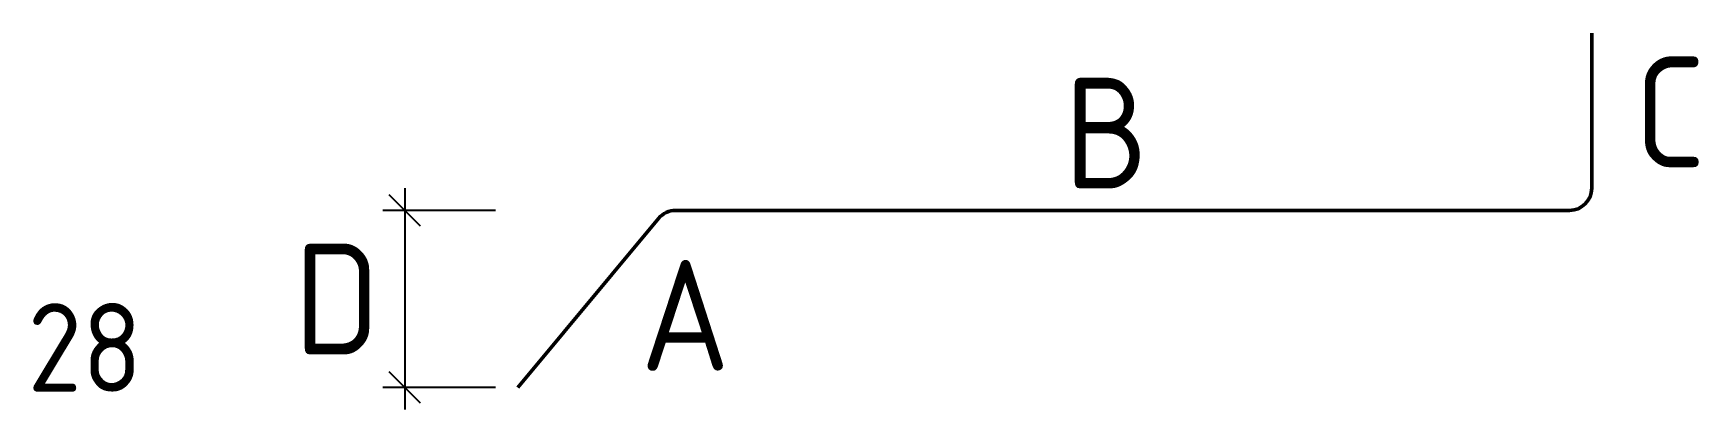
# Model space of a CAD drawing. Extents: x 234219 to 234595, y -43394 to -43309.
import ezdxf
from ezdxf.enums import TextEntityAlignment as Align

# ---------------------------------------------------------------- set-up
doc = ezdxf.new("R2010")
doc.units = 0
doc.layers.add('posedit.mtr.bar', color=7, linetype='Continuous', lineweight=50)
doc.layers.add('posedit.mtr.hidden', color=144, linetype='Continuous', plot=False)
doc.layers.add('posedit.mtr.lenght', color=183, linetype='Continuous')
doc.layers.add('posedit.mtr.text', color=3, linetype='Continuous')
doc.styles.add('posedit.ISOCPEUR', font='isocpeur.ttf', dxfattribs={"width": 0.9})

msp = doc.modelspace()

# ---------------------------------------------------------------- linework, layer by layer
at = {"layer": 'posedit.mtr.bar'}
for p, q in [((234570.94, -43344.34), (234570.94, -43309.34)), ((234565.94, -43349.34), (234363.9, -43349.34)), ((234328.23, -43389.34), (234360.06, -43351.14))]:
    msp.add_line(p, q, dxfattribs=at)
for centre, start, end in [((234565.94, -43344.34), 270, 0), ((234363.9, -43354.34), 90, 140.1944)]:
    msp.add_arc(centre, 5, start, end, dxfattribs=at)
at = {"layer": 'posedit.mtr.lenght'}
for p, q in [((234306.28, -43352.88), (234299.21, -43345.81)), ((234302.74, -43344.34), (234302.74, -43394.34)), ((234323.23, -43349.34), (234297.74, -43349.34)), ((234306.28, -43392.88), (234299.21, -43385.81)), ((234323.23, -43389.34), (234297.74, -43389.34))]:
    msp.add_line(p, q, dxfattribs=at)

# ---------------------------------------------------------------- texts
at = {"layer": 'posedit.mtr.hidden', "color": 144, "style": 'posedit.ISOCPEUR', "width": 0.9}
msp.add_text('28', height=20, dxfattribs=at).set_placement((234217.48, -43390.3))
at = {"layer": 'posedit.mtr.text', "style": 'posedit.ISOCPEUR', "width": 0.9}
for tag, p in [('C', (234580.56, -43327.13)), ('A', (234355.96, -43373.02))]:
    msp.add_attdef(tag, text='', height=25, dxfattribs=at).set_placement(p, align=Align.MIDDLE_LEFT)
msp.add_attdef('B', text='', height=25, dxfattribs=at).set_placement((234461.28, -43331.84), align=Align.MIDDLE_CENTER)
msp.add_attdef('D', text='', height=25, dxfattribs=at).set_placement((234297.08, -43369.34), align=Align.MIDDLE_RIGHT)

doc.saveas('drawing.dxf')
